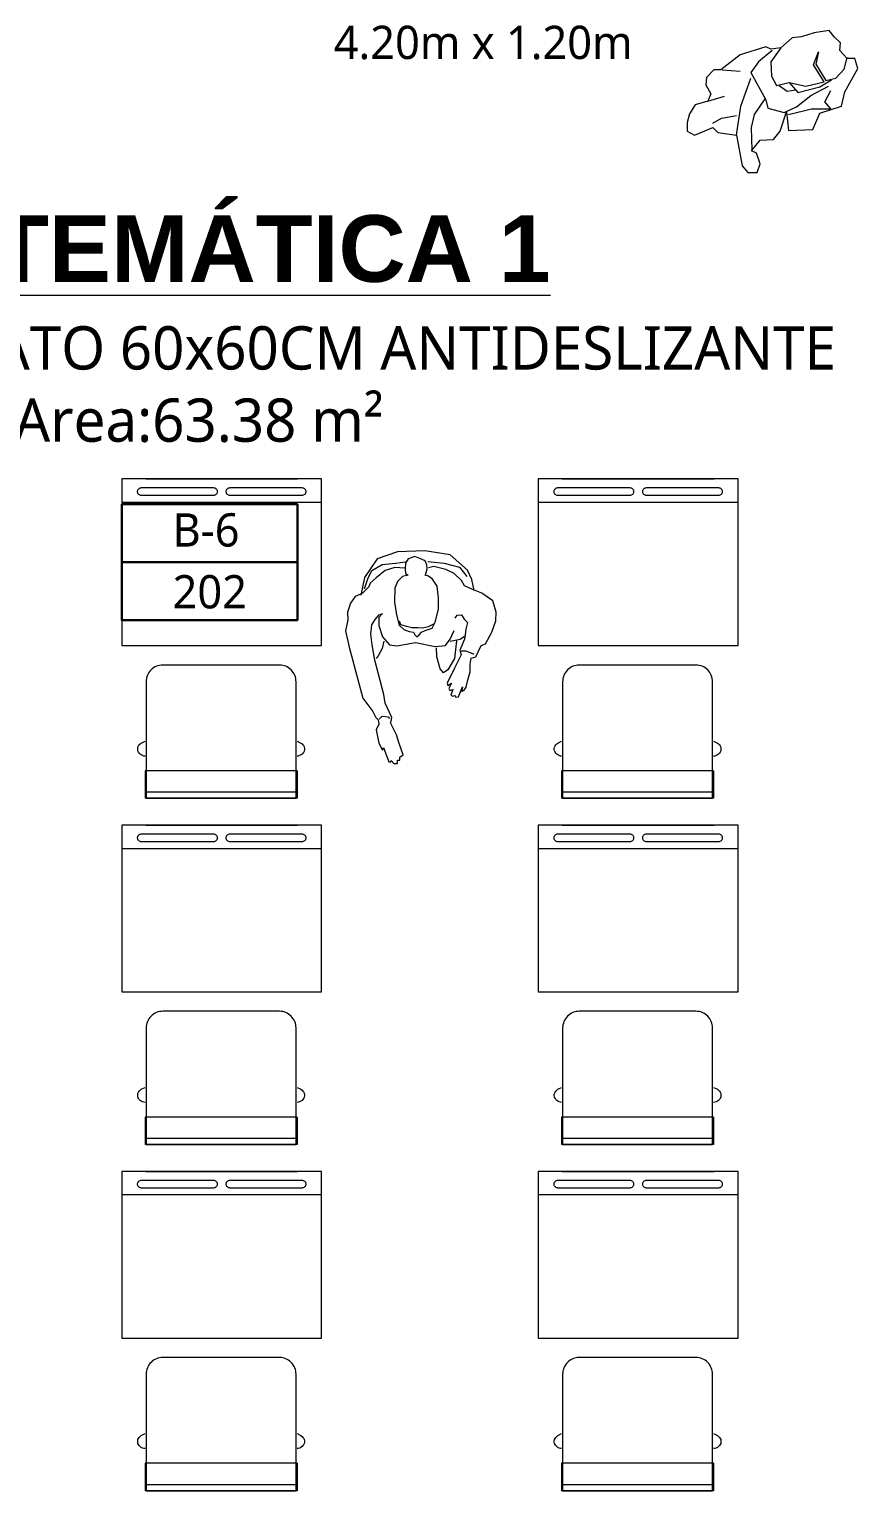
# Model space of a CAD drawing. Header units: metres. Extents: x 28 to 239, y -1 to 113.
# Drawn here: x 41.423 to 43.909, y 47.591 to 51.978 of the extents above; entities that cross this region are included whole.
import ezdxf
from ezdxf import colors
from ezdxf.entities.mleader import LeaderData, LeaderLine
from ezdxf.math import Vec2, Vec3

# ---------------------------------------------------------------- set-up
doc = ezdxf.new("R2010")
doc.units = ezdxf.units.M
for name, color, linetype, lineweight in [('Equipamiento SR', 23, 'Continuous', 0), ('GRAFO 0 BLANCO', 7, 'Continuous', 0), ('letras sr', 7, 'Continuous', 5), ('PERSONAS', 8, 'Continuous', 0)]:
    doc.layers.add(name, color=color, linetype=linetype, lineweight=lineweight)
doc.layers.add('Mobiliario', color=7, linetype='Continuous', lineweight=0, true_color=0x7f7f7f)
doc.styles.add('Generales', font='trebuc.ttf', dxfattribs={"height": 0.1})
doc.styles.add('Santa Rosa 1 50', font='trebuc.ttf')

# ---------------------------------------------------------------- blocks, each defined once
blk = doc.blocks.new('School Desk 2')
at = {"layer": 'Equipamiento SR', "linetype": 'Continuous'}
for p, q in [((0.1995, 0.3017), (0.6995, 0.3017)), ((0.1995, -0.2983), (0.1995, 0.3017)), ((0.629, 0.3017), (0.629, -0.2983)), ((0.6995, 0.3017), (0.6995, -0.2983)), ((-0.241, 0.228), (-0.2591, 0.228)), ((-0.2591, 0.228), (-0.2591, -0.228)), ((-0.1767, 0.228), (-0.241, 0.228)), ((-0.241, 0.228), (-0.241, -0.228)), ((-0.1767, 0.228), (-0.1767, -0.228)), ((-0.1322, 0.2314), (-0.1327, 0.228)), ((-0.1309, 0.2356), (-0.1322, 0.2314)), ((-0.129, 0.2394), (-0.1309, 0.2356)), ((-0.1265, 0.2428), (-0.129, 0.2394)), ((-0.1236, 0.2457), (-0.1265, 0.2428)), ((-0.1203, 0.2479), (-0.1236, 0.2457)), ((-0.1168, 0.2494), (-0.1203, 0.2479)), ((-0.113, 0.2502), (-0.1168, 0.2494)), ((-0.1092, 0.2502), (-0.113, 0.2502)), ((-0.1055, 0.2494), (-0.1092, 0.2502)), ((-0.1019, 0.2479), (-0.1055, 0.2494)), ((-0.0987, 0.2457), (-0.1019, 0.2479)), ((-0.0957, 0.2428), (-0.0987, 0.2457)), ((-0.0933, 0.2394), (-0.0957, 0.2428)), ((-0.0924, 0.2375), (-0.0933, 0.2394)), ((-0.0876, 0.228), (-0.0924, 0.2375)), ((0.6507, 0.2435), (0.651, 0.2457)), ((0.6507, 0.2424), (0.6507, 0.2435)), ((0.6507, 0.027), (0.6507, 0.2424)), ((0.651, 0.2457), (0.6517, 0.2477)), ((0.6517, 0.2477), (0.6526, 0.2497)), ((0.6526, 0.2497), (0.6539, 0.2514)), ((0.6539, 0.2514), (0.6553, 0.2528)), ((0.6553, 0.2528), (0.657, 0.2539)), ((0.657, 0.2539), (0.6587, 0.2546)), ((0.6587, 0.2546), (0.6606, 0.255)), ((0.6606, 0.255), (0.6625, 0.255)), ((0.6625, 0.255), (0.6644, 0.2546)), ((0.6644, 0.2546), (0.6662, 0.2539)), ((0.6662, 0.2539), (0.6678, 0.2528)), ((0.6678, 0.2528), (0.6693, 0.2514)), ((0.6693, 0.2514), (0.6705, 0.2497)), ((0.6705, 0.2497), (0.6714, 0.2477)), ((0.6714, 0.2477), (0.6721, 0.2457)), ((0.6721, 0.2457), (0.6724, 0.2435)), ((0.6724, 0.2435), (0.6724, 0.2424)), ((0.6724, 0.2424), (0.6724, 0.027)), ((0.6995, -0.2263), (0.6995, 0.2297)), ((0.6507, 0.0259), (0.6507, 0.027)), ((0.651, 0.0238), (0.6507, 0.0259)), ((0.6517, 0.0217), (0.651, 0.0238)), ((0.6526, 0.0198), (0.6517, 0.0217)), ((0.6539, 0.0181), (0.6526, 0.0198)), ((0.6553, 0.0166), (0.6539, 0.0181)), ((0.657, 0.0155), (0.6553, 0.0166)), ((0.6587, 0.0148), (0.657, 0.0155)), ((0.6606, 0.0144), (0.6587, 0.0148)), ((0.6625, 0.0144), (0.6606, 0.0144)), ((0.6644, 0.0148), (0.6625, 0.0144)), ((0.6662, 0.0155), (0.6644, 0.0148)), ((0.6678, 0.0166), (0.6662, 0.0155)), ((0.6693, 0.0181), (0.6678, 0.0166)), ((0.6705, 0.0198), (0.6693, 0.0181)), ((0.6714, 0.0217), (0.6705, 0.0198)), ((0.6721, 0.0238), (0.6714, 0.0217)), ((0.6724, 0.0259), (0.6721, 0.0238)), ((0.6724, 0.027), (0.6724, 0.0259)), ((0.6507, -0.0225), (0.651, -0.0203)), ((0.6507, -0.0236), (0.6507, -0.0225)), ((0.6507, -0.2389), (0.6507, -0.0236)), ((0.651, -0.0203), (0.6517, -0.0182)), ((0.6517, -0.0182), (0.6526, -0.0163)), ((0.6526, -0.0163), (0.6539, -0.0146)), ((0.6539, -0.0146), (0.6553, -0.0132)), ((0.6553, -0.0132), (0.657, -0.0121)), ((0.657, -0.0121), (0.6587, -0.0113)), ((0.6587, -0.0113), (0.6606, -0.0109)), ((0.6606, -0.0109), (0.6625, -0.0109)), ((0.6625, -0.0109), (0.6644, -0.0113)), ((0.6644, -0.0113), (0.6662, -0.0121)), ((0.6662, -0.0121), (0.6678, -0.0132)), ((0.6678, -0.0132), (0.6693, -0.0146)), ((0.6693, -0.0146), (0.6705, -0.0163)), ((0.6705, -0.0163), (0.6714, -0.0182)), ((0.6714, -0.0182), (0.6721, -0.0203)), ((0.6721, -0.0203), (0.6724, -0.0225)), ((0.6724, -0.0225), (0.6724, -0.0236)), ((0.6724, -0.0236), (0.6724, -0.2389)), ((-0.241, -0.228), (-0.2591, -0.228)), ((-0.1767, -0.228), (-0.241, -0.228)), ((-0.1327, -0.228), (-0.1322, -0.2314)), ((-0.1322, -0.2314), (-0.1309, -0.2356)), ((-0.1309, -0.2356), (-0.129, -0.2394)), ((-0.129, -0.2394), (-0.1265, -0.2428)), ((-0.1265, -0.2428), (-0.1236, -0.2457)), ((-0.1236, -0.2457), (-0.1203, -0.2479)), ((-0.1203, -0.2479), (-0.1168, -0.2494)), ((-0.1168, -0.2494), (-0.113, -0.2502)), ((-0.113, -0.2502), (-0.1092, -0.2502)), ((-0.1092, -0.2502), (-0.1055, -0.2494)), ((-0.1055, -0.2494), (-0.1019, -0.2479)), ((-0.1019, -0.2479), (-0.0987, -0.2457)), ((-0.0987, -0.2457), (-0.0957, -0.2428)), ((-0.0957, -0.2428), (-0.0933, -0.2394)), ((-0.0933, -0.2394), (-0.0924, -0.2375)), ((-0.0924, -0.2375), (-0.0876, -0.228)), ((0.6507, -0.24), (0.6507, -0.2389)), ((0.651, -0.2422), (0.6507, -0.24)), ((0.6517, -0.2443), (0.651, -0.2422)), ((0.6526, -0.2462), (0.6517, -0.2443)), ((0.6539, -0.2479), (0.6526, -0.2462)), ((0.6553, -0.2493), (0.6539, -0.2479)), ((0.657, -0.2505), (0.6553, -0.2493)), ((0.6587, -0.2512), (0.657, -0.2505)), ((0.6606, -0.2516), (0.6587, -0.2512)), ((0.6625, -0.2516), (0.6606, -0.2516)), ((0.6644, -0.2512), (0.6625, -0.2516)), ((0.6662, -0.2505), (0.6644, -0.2512)), ((0.6678, -0.2493), (0.6662, -0.2505)), ((0.6693, -0.2479), (0.6678, -0.2493)), ((0.6705, -0.2462), (0.6693, -0.2479)), ((0.6714, -0.2443), (0.6705, -0.2462)), ((0.6721, -0.2422), (0.6714, -0.2443)), ((0.6724, -0.24), (0.6721, -0.2422)), ((0.6724, -0.2389), (0.6724, -0.24)), ((0.6995, -0.2983), (0.1995, -0.2983)), ((0.629, -0.2833), (0.6295, -0.2833))]:
    blk.add_line(p, q, dxfattribs=at)
blk.add_lwpolyline([(-0.2591, 0.225), (0.0909, 0.225, -0.414214), (0.1409, 0.175), (0.1409, -0.175, -0.414214), (0.0909, -0.225), (-0.2591, -0.225), (-0.2591, 0.225)], format="xyb", dxfattribs=at)
blk = doc.blocks.new('A$C0C99268F')
at = {"color": 0, "linetype": 'ByBlock'}
for points in [[(0.2019, 0.3292), (0.1927, 0.3357), (0.1914, 0.3487), (0.2045, 0.3565), (0.2149, 0.3669), (0.2344, 0.3617), (0.2513, 0.3591), (0.2644, 0.3578), (0.2982, 0.3435), (0.3113, 0.3474), (0.3516, 0.3279), (0.3972, 0.3058), (0.4037, 0.3071), (0.3972, 0.3188), (0.4128, 0.311), (0.4193, 0.3136), (0.4154, 0.3227), (0.4324, 0.3162), (0.4363, 0.3227), (0.4337, 0.3292), (0.4389, 0.3305), (0.4376, 0.3396), (0.4076, 0.3513), (0.4219, 0.35), (0.418, 0.3565), (0.4089, 0.363), (0.3907, 0.3669), (0.3633, 0.3747), (0.3399, 0.3747), (0.3217, 0.3773), (0.3178, 0.3917), (0.2839, 0.4073), (0.2787, 0.4203), (0.2435, 0.4398), (0.2097, 0.4515), (0.1836, 0.4528), (0.1498, 0.4424), (0.1263, 0.4099), (0.1146, 0.38), (0.1042, 0.3578), (0.0886, 0.3487), (0.0677, 0.3266), (0.056, 0.3019), (0.0469, 0.2654), (0.0508, 0.2498)], [(0.1185, 0.3865), (0.086, 0.38), (0.0573, 0.3669), (0.0117, 0.3149), (0, 0.2381), (0.0026, 0.1561), (0.0234, 0.095), (0.0794, 0.0573), (0.1328, 0.0468)], [(0.0313, 0.2472), (0.0365, 0.2967), (0.0482, 0.3422), (0.0768, 0.3643)], [(0.2709, 0.3149), (0.2644, 0.3448), (0.2553, 0.3578)], [(0.2995, 0.3474), (0.2995, 0.3604), (0.3047, 0.3747), (0.3099, 0.3852)], [(0.0521, 0.1783), (0.0495, 0.1483), (0.0586, 0.1197), (0.0807, 0.0924), (0.0964, 0.0742), (0.1081, 0.0703), (0.1276, 0.0507), (0.1367, 0.0299), (0.1563, 0.0156), (0.1836, 0.0065), (0.2071, 0.0078), (0.2396, 0), (0.2891, 0.0117), (0.4415, 0.052), (0.4819, 0.082), (0.5001, 0.0911), (0.5066, 0.0989), (0.5196, 0.1002), (0.5366, 0.0924), (0.5769, 0.1002), (0.5978, 0.1119), (0.5899, 0.1145), (0.6329, 0.1301), (0.6342, 0.1353), (0.629, 0.1379), (0.6381, 0.1457), (0.6381, 0.1561), (0.6277, 0.1561), (0.6277, 0.164), (0.6186, 0.164), (0.6121, 0.1731), (0.5782, 0.1613), (0.5522, 0.1535), (0.5157, 0.1353), (0.5105, 0.1379), (0.5001, 0.1392), (0.4571, 0.1197), (0.4311, 0.1158), (0.3282, 0.0885), (0.2813, 0.0807), (0.25, 0.0768), (0.2214, 0.0794), (0.2058, 0.0898), (0.1914, 0.1015), (0.1875, 0.1119), (0.1993, 0.1002), (0.224, 0.1002), (0.2579, 0.1119), (0.2813, 0.1327), (0.2852, 0.1548), (0.2748, 0.2108), (0.2865, 0.2693), (0.2839, 0.3006), (0.2644, 0.3149), (0.2383, 0.3266)], [(0.2696, 0.3331), (0.323, 0.3279), (0.3568, 0.3071), (0.3659, 0.2941), (0.3542, 0.285), (0.3178, 0.2746), (0.2904, 0.2733)], [(0.2201, 0.2641), (0.2279, 0.2485), (0.2318, 0.2316), (0.2305, 0.2173), (0.2305, 0.1991), (0.2266, 0.1835), (0.2214, 0.1666), (0.211, 0.1627)], [(0.1133, 0.0573), (0.0833, 0.0677), (0.0586, 0.0794), (0.0404, 0.1106), (0.0365, 0.1509), (0.0326, 0.1809)], [(0.5053, 0.1015), (0.4962, 0.1106), (0.4975, 0.1288), (0.5027, 0.1327)], [(0.2709, 0.1158), (0.293, 0.1106), (0.3152, 0.0989), (0.323, 0.0924)]]:
    blk.add_lwpolyline(points, dxfattribs=at)
blk.add_lwpolyline([(0.2579, 0.2147), (0.2513, 0.2212), (0.2435, 0.229), (0.2383, 0.2394), (0.2318, 0.2602), (0.2136, 0.2693), (0.1745, 0.2798), (0.1406, 0.2798), (0.1055, 0.2759), (0.0846, 0.2615), (0.0755, 0.2498), (0.0729, 0.2394), (0.069, 0.242), (0.0534, 0.2459), (0.0417, 0.2446), (0.03, 0.2394), (0.0221, 0.2238), (0.0169, 0.2082), (0.0234, 0.1887), (0.0365, 0.1809), (0.0547, 0.1796), (0.0677, 0.1809), (0.0729, 0.1887), (0.0768, 0.1718), (0.0912, 0.1561), (0.112, 0.1483), (0.1537, 0.147), (0.1914, 0.1535), (0.2227, 0.1613), (0.2357, 0.1757), (0.2422, 0.1913), (0.2435, 0.2043), (0.2513, 0.2082)], close=True, dxfattribs=at)
blk = doc.blocks.new('A$C7148350E')
at = {"rotation": 270}
blk.add_blockref('A$C0C99268F', (0, 0.6381), dxfattribs=at)

msp = doc.modelspace()

# ---------------------------------------------------------------- linework, layer by layer
at = {"layer": 'GRAFO 0 BLANCO', "color": 1, "lineweight": 30}
msp.add_lwpolyline([(41.7003, 50.5519), (42.2274, 50.5519), (42.2274, 50.204), (41.7003, 50.204)], close=True, dxfattribs=at)
msp.add_lwpolyline([(42.2274, 50.3779), (41.7003, 50.3779)], dxfattribs=at)
at = {"layer": 'Mobiliario', "lineweight": 0}
for p, q in [((43.7123, 51.9525), (43.678, 51.9225)), ((43.7401, 51.9546), (43.7123, 51.9525)), ((43.7786, 51.9675), (43.7401, 51.9546)), ((43.8236, 51.9739), (43.7786, 51.9675)), ((43.8386, 51.9546), (43.8236, 51.9739)), ((43.8578, 51.9375), (43.8386, 51.9546)), ((43.6331, 51.9247), (43.556, 51.9012)), ((43.6524, 51.914), (43.6117, 51.8798)), ((43.6481, 51.9183), (43.6331, 51.9247)), ((43.678, 51.9225), (43.6481, 51.8798)), ((43.678, 51.9225), (43.6481, 51.9183)), ((43.7765, 51.8712), (43.7915, 51.9097)), ((43.7915, 51.9097), (43.7829, 51.8734)), ((43.8557, 51.914), (43.8578, 51.9375)), ((43.8771, 51.8905), (43.8557, 51.914)), ((43.556, 51.9012), (43.4983, 51.8562)), ((43.6117, 51.8798), (43.5881, 51.8477)), ((43.6481, 51.8798), (43.6502, 51.837)), ((43.8086, 51.8199), (43.7765, 51.8712)), ((43.7829, 51.8734), (43.8129, 51.8242)), ((43.8685, 51.8584), (43.8771, 51.8926)), ((43.8707, 51.7899), (43.9092, 51.8605)), ((43.9006, 51.8905), (43.8771, 51.8905)), ((43.9092, 51.8605), (43.9006, 51.8905)), ((43.4554, 51.8327), (43.4533, 51.8113)), ((43.4768, 51.8562), (43.4554, 51.8327)), ((43.4983, 51.8562), (43.4768, 51.8562)), ((43.5025, 51.8562), (43.556, 51.852)), ((43.5582, 51.7472), (43.5881, 51.8306)), ((43.5881, 51.8477), (43.6331, 51.7664)), ((43.6502, 51.837), (43.6652, 51.8092)), ((43.6652, 51.8092), (43.7037, 51.8177)), ((43.7037, 51.8177), (43.7294, 51.7878)), ((43.7037, 51.8177), (43.753, 51.807)), ((43.753, 51.807), (43.8086, 51.8199)), ((43.7958, 51.8049), (43.83, 51.8263)), ((43.8129, 51.8242), (43.8429, 51.8306)), ((43.8429, 51.8306), (43.8685, 51.8584)), ((43.4533, 51.8113), (43.4683, 51.7835)), ((43.4683, 51.7835), (43.4597, 51.7621)), ((43.4597, 51.7621), (43.509, 51.7771)), ((43.6738, 51.8092), (43.6973, 51.7921)), ((43.6973, 51.7921), (43.723, 51.7964)), ((43.7251, 51.745), (43.7679, 51.7792)), ((43.7294, 51.7878), (43.7958, 51.8049)), ((43.7679, 51.7792), (43.8215, 51.807)), ((43.8107, 51.76), (43.8279, 51.7942)), ((43.86, 51.7472), (43.8707, 51.7899)), ((43.4212, 51.7514), (43.4041, 51.7236)), ((43.4597, 51.7621), (43.4212, 51.7514)), ((43.5453, 51.6595), (43.5582, 51.7472)), ((43.5989, 51.7215), (43.631, 51.7685)), ((43.6331, 51.7664), (43.6395, 51.7407)), ((43.6395, 51.7407), (43.6887, 51.7279)), ((43.6759, 51.6723), (43.6952, 51.73)), ((43.6887, 51.7279), (43.7251, 51.745)), ((43.6952, 51.73), (43.7016, 51.6744)), ((43.7016, 51.7215), (43.7701, 51.7386)), ((43.7701, 51.7386), (43.8279, 51.7386)), ((43.7958, 51.7258), (43.86, 51.7472)), ((43.8279, 51.7386), (43.8107, 51.76)), ((43.4041, 51.7236), (43.3977, 51.698)), ((43.3977, 51.698), (43.3977, 51.6723)), ((43.4747, 51.6958), (43.5004, 51.7108)), ((43.5004, 51.7108), (43.5453, 51.7194)), ((43.5903, 51.683), (43.5989, 51.7215)), ((43.7744, 51.6766), (43.7958, 51.7258)), ((43.3977, 51.6723), (43.4191, 51.6595)), ((43.4191, 51.6595), (43.4747, 51.683)), ((43.4747, 51.683), (43.4897, 51.668)), ((43.4897, 51.668), (43.5453, 51.6595)), ((43.5453, 51.6595), (43.5625, 51.5675)), ((43.5924, 51.6145), (43.5903, 51.683)), ((43.5903, 51.6124), (43.616, 51.6445)), ((43.616, 51.6445), (43.6566, 51.6466)), ((43.6566, 51.6466), (43.6759, 51.6723)), ((43.7016, 51.6744), (43.7744, 51.6766)), ((43.6053, 51.606), (43.5903, 51.6124)), ((43.616, 51.5739), (43.6053, 51.606)), ((43.5625, 51.5675), (43.5796, 51.5482)), ((43.6074, 51.5482), (43.616, 51.5739)), ((43.5796, 51.5482), (43.6074, 51.5482))]:
    msp.add_line(p, q, dxfattribs=at)

# ---------------------------------------------------------------- block references
at = {"layer": 'Equipamiento SR', "linetype": 'Continuous', "xscale": -1, "rotation": 270.0000002109135}
for p in [(41.9985, 49.9284), (43.2485, 49.9284), (41.9985, 48.889), (43.2485, 48.889), (41.9985, 47.8496), (43.2485, 47.8496)]:
    msp.add_blockref('School Desk 2', p, dxfattribs=at)
at = {"layer": 'PERSONAS'}
msp.add_blockref('A$C7148350E', (42.3714, 49.7736), dxfattribs=at)

# ---------------------------------------------------------------- texts
at = {"layer": 'letras sr', "attachment_point": 1, "style": 'Santa Rosa 1 50'}
for s, width, insert, char_height in [('\\pxqc;{\\fSwis721 Ex BT|b1|i0|c0|p34;\\H1.25913x;\\LMATEMÁTICA 1\\P\\fTrebuchet MS|b0|i0|c0|p34;\\H0.65x;\\lPISO PORCELANATO 60x60CM ANTIDESLIZANTE\\PArea:63.38 m²}', 4.805091, (39.5294, 51.4196), 0.15884), ('B-6', 0.552798, (41.8528, 50.5249), 0.1), ('202', 0.552798, (41.8528, 50.3393), 0.1)]:
    msp.add_mtext_dynamic_manual_height_columns(s, width=width, gutter_width=1, heights=[0], dxfattribs=dict(at, insert=insert, char_height=char_height))

# ---------------------------------------------------------------- leaders
at = {"layer": 'letras sr'}
ml = msp.add_multileader_mtext('Standard', dxfattribs=at)
ml.set_content('{\\H0.86957x;Pizarra acrílica\\P4.20m x 1.20m} ', color=256, style='Generales')
ml.set_leader_properties()
ml.build(insert=Vec2(0, 0))
ml.multileader.update_dxf_attribs({"text_right_attachment_type": 6, "dogleg_length": 0.36, "arrow_head_size": 0.1})
ctx = ml.context
ctx.base_point, ctx.char_height, ctx.arrow_head_size, ctx.landing_gap_size, ctx.plane_origin = Vec3(42.2466, 52.0969), 0.115, 0.1, 0.09, Vec3(41.5869, 52.7753)
ctx.right_attachment = 6
notes = []
notes.append((ctx, [(0, (1, 1, 0), (42.064, 52.0969), (1, 0), 0.1826, [(0, [(41.8626, 52.3979)], 0, [])])]))
ctx.mtext.insert, ctx.mtext.flow_direction = Vec3(42.3366, 52.1551), 5
for ctx, leaders in notes:
    for number, flags, end, landing, length, lines in leaders:
        leader = LeaderData()
        leader.index, (leader.has_last_leader_line, leader.has_dogleg_vector, leader.attachment_direction) = number, flags
        leader.last_leader_point, leader.dogleg_vector, leader.dogleg_length = Vec3(end), Vec3(landing), length
        for number, points, colour, breaks in lines:
            line = LeaderLine()
            line.index, line.vertices, line.color, line.breaks = number, Vec3.list(points), colors.encode_raw_color(colour), breaks
            leader.lines.append(line)
        ctx.leaders.append(leader)

doc.saveas('drawing.dxf')
